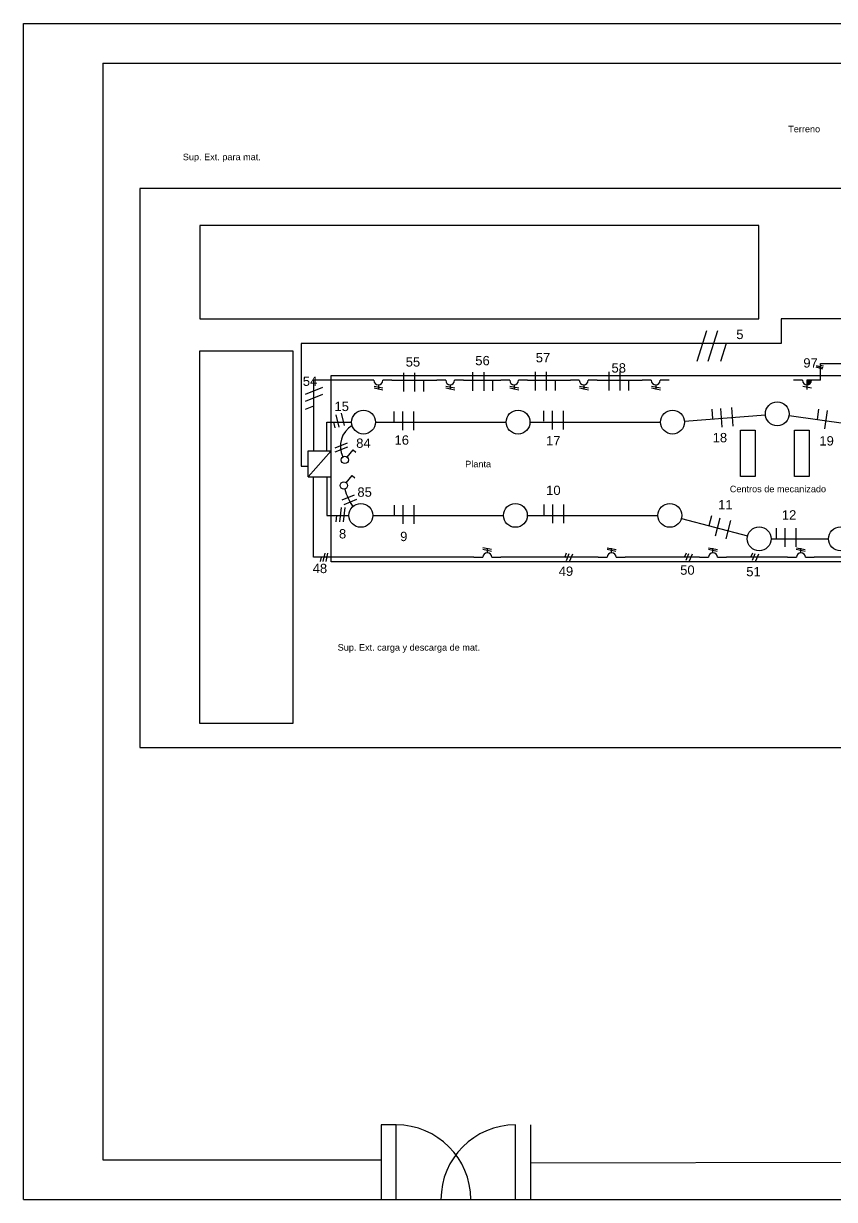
# Model space of a CAD drawing. Header units: metres. Extents: x 1827199 to 1827927, y 1261202 to 1261265.
# Drawn here: x 1827490.5 to 1827534, y 1261201.9 to 1261265 of the extents above; entities that cross this region are included whole.
import ezdxf

# ---------------------------------------------------------------- set-up
doc = ezdxf.new("R2010")
doc.units = ezdxf.units.M
for name, color, linetype, true_color in [('IUG 1', 212, 'Continuous', 0xbd00bd), ('Llaves', 7, 'Continuous', 0x594fb0), ('NOMBRES', 7, 'Continuous', 0xffffff), ('TS', 7, 'Continuous', 0x0a9e4f)]:
    doc.layers.add(name, color=color, linetype=linetype, true_color=true_color)
for name, color, linetype in [('IUG 2', 1, 'Continuous'), ('Ref', 7, 'Continuous'), ('TUG 1-2', 130, 'Continuous'), ('TUG 5', 90, 'Continuous'), ('TUG1', 50, 'Continuous')]:
    doc.layers.add(name, color=color, linetype=linetype)
doc.styles.get("Standard").update_dxf_attribs({"font": 'arial.ttf'})

msp = doc.modelspace()

# ---------------------------------------------------------------- hatches: boundary and pattern name
at = {"true_color": 0x000000}
h = msp.add_hatch(color=18, dxfattribs=at)
h.dxf.hatch_style = 1
h.paths.add_polyline_path([(1827532.775, 1261245.827), (1827532.535, 1261245.827), (1827532.535, 1261245.587, 0.414214)])

# ---------------------------------------------------------------- linework, layer by layer
for p, q in [((1827490.506, 1261201.862), (1827490.506, 1261264.974)), ((1827490.506, 1261264.974), (1827579.756, 1261264.974)), ((1827494.756, 1261262.849), (1827494.756, 1261203.987)), ((1827494.756, 1261262.849), (1827577.631, 1261262.849)), ((1827496.751, 1261256.128), (1827496.751, 1261226.128)), ((1827576.751, 1261256.128), (1827496.751, 1261256.128)), ((1827529.961, 1261254.132), (1827499.961, 1261254.132)), ((1827499.961, 1261254.132), (1827499.961, 1261249.132)), ((1827529.961, 1261249.132), (1827529.961, 1261254.132)), ((1827499.961, 1261249.132), (1827529.961, 1261249.132)), ((1827499.961, 1261247.415), (1827504.961, 1261247.415)), ((1827499.961, 1261227.415), (1827499.961, 1261247.415)), ((1827504.961, 1261247.415), (1827504.961, 1261227.415)), ((1827507.003, 1261246.077), (1827547.003, 1261246.077)), ((1827507.003, 1261236.077), (1827507.003, 1261246.077)), ((1827510.895, 1261246.233), (1827510.895, 1261245.23)), ((1827511.489, 1261246.233), (1827511.489, 1261245.23)), ((1827514.6, 1261246.271), (1827514.6, 1261245.267)), ((1827515.194, 1261246.271), (1827515.194, 1261245.267)), ((1827517.959, 1261246.276), (1827517.959, 1261245.272)), ((1827518.553, 1261246.276), (1827518.553, 1261245.272)), ((1827521.904, 1261246.278), (1827521.904, 1261245.274)), ((1827522.497, 1261246.278), (1827522.497, 1261245.274)), ((1827509.304, 1261245.827), (1827508.824, 1261245.827)), ((1827509.32, 1261245.516), (1827509.791, 1261245.416)), ((1827509.32, 1261245.416), (1827509.791, 1261245.316)), ((1827509.544, 1261245.587), (1827509.544, 1261245.331)), ((1827510.264, 1261245.827), (1827509.784, 1261245.827)), ((1827511.957, 1261245.784), (1827511.957, 1261245.23)), ((1827513.154, 1261245.827), (1827512.674, 1261245.827)), ((1827513.171, 1261245.516), (1827513.641, 1261245.416)), ((1827513.171, 1261245.416), (1827513.641, 1261245.316)), ((1827513.394, 1261245.587), (1827513.394, 1261245.331)), ((1827514.114, 1261245.827), (1827513.634, 1261245.827)), ((1827515.662, 1261245.821), (1827515.662, 1261245.267)), ((1827516.588, 1261245.827), (1827516.108, 1261245.827)), ((1827516.605, 1261245.516), (1827517.075, 1261245.416)), ((1827516.605, 1261245.416), (1827517.075, 1261245.316)), ((1827516.828, 1261245.587), (1827516.828, 1261245.331)), ((1827517.548, 1261245.827), (1827517.068, 1261245.827)), ((1827519.021, 1261245.826), (1827519.021, 1261245.272)), ((1827520.325, 1261245.827), (1827519.845, 1261245.827)), ((1827520.342, 1261245.516), (1827520.812, 1261245.416)), ((1827520.342, 1261245.416), (1827520.812, 1261245.316)), ((1827520.565, 1261245.587), (1827520.565, 1261245.331)), ((1827521.285, 1261245.827), (1827520.805, 1261245.827)), ((1827522.965, 1261245.828), (1827522.965, 1261245.274)), ((1827524.185, 1261245.827), (1827523.705, 1261245.827)), ((1827524.202, 1261245.516), (1827524.672, 1261245.416)), ((1827524.202, 1261245.416), (1827524.672, 1261245.316)), ((1827524.425, 1261245.587), (1827524.425, 1261245.331)), ((1827525.145, 1261245.827), (1827524.665, 1261245.827)), ((1827532.295, 1261245.827), (1827531.815, 1261245.827)), ((1827532.312, 1261245.516), (1827532.782, 1261245.416)), ((1827532.775, 1261245.827), (1827532.535, 1261245.827)), ((1827532.535, 1261245.827), (1827532.535, 1261245.587)), ((1827532.535, 1261245.587), (1827532.535, 1261245.331)), ((1827533.255, 1261245.827), (1827532.775, 1261245.827)), ((1827510.383, 1261243.603), (1827510.383, 1261244.157)), ((1827510.851, 1261243.153), (1827510.851, 1261244.157)), ((1827511.444, 1261243.153), (1827511.444, 1261244.157)), ((1827518.413, 1261243.627), (1827518.413, 1261244.181)), ((1827518.881, 1261243.177), (1827518.881, 1261244.181)), ((1827519.475, 1261243.177), (1827519.475, 1261244.181)), ((1827527.488, 1261243.755), (1827527.447, 1261244.281)), ((1827527.993, 1261243.318), (1827527.913, 1261244.318)), ((1827528.584, 1261243.365), (1827528.505, 1261244.365)), ((1827533.096, 1261243.726), (1827533.173, 1261244.275)), ((1827533.497, 1261243.216), (1827533.637, 1261244.209)), ((1827507.874, 1261242.461), (1827507.201, 1261242.188)), ((1827507.879, 1261242.244), (1827507.205, 1261241.971)), ((1827508.03, 1261241.901), (1827508.19, 1261242.095)), ((1827508.19, 1261242.095), (1827508.335, 1261241.961)), ((1827505.779, 1261240.65), (1827505.779, 1261242.034)), ((1827505.779, 1261242.034), (1827507.003, 1261242.034)), ((1827505.779, 1261240.65), (1827507.003, 1261242.034)), ((1827507.867, 1261241.704), (1827508.03, 1261241.901)), ((1827505.779, 1261240.65), (1827507.003, 1261240.65)), ((1827507.816, 1261240.331), (1827507.979, 1261240.529)), ((1827507.979, 1261240.529), (1827508.139, 1261240.722)), ((1827508.139, 1261240.722), (1827508.284, 1261240.588)), ((1827508.248, 1261239.667), (1827507.575, 1261239.394)), ((1827508.368, 1261239.422), (1827507.694, 1261239.148)), ((1827510.4, 1261238.577), (1827510.4, 1261239.131)), ((1827510.869, 1261238.127), (1827510.869, 1261239.131)), ((1827511.462, 1261238.127), (1827511.462, 1261239.131)), ((1827518.431, 1261238.577), (1827518.431, 1261239.154)), ((1827518.899, 1261238.151), (1827518.899, 1261239.154)), ((1827519.492, 1261238.151), (1827519.492, 1261239.154)), ((1827527.294, 1261238.027), (1827527.433, 1261238.564)), ((1827527.635, 1261237.475), (1827527.886, 1261238.446)), ((1827528.21, 1261237.326), (1827528.461, 1261238.298)), ((1827530.896, 1261237.335), (1827530.896, 1261237.889)), ((1827531.365, 1261236.886), (1827531.365, 1261237.889)), ((1827531.958, 1261236.886), (1827531.958, 1261237.889)), ((1827515.616, 1261236.737), (1827515.146, 1261236.837)), ((1827515.616, 1261236.637), (1827515.146, 1261236.737)), ((1827515.393, 1261236.567), (1827515.393, 1261236.823)), ((1827519.544, 1261236.325), (1827519.644, 1261236.569)), ((1827519.631, 1261236.163), (1827519.784, 1261236.536)), ((1827519.818, 1261236.143), (1827519.971, 1261236.516)), ((1827522.281, 1261236.637), (1827521.811, 1261236.737)), ((1827522.293, 1261236.721), (1827521.823, 1261236.821)), ((1827522.058, 1261236.567), (1827522.058, 1261236.823)), ((1827525.965, 1261236.328), (1827526.066, 1261236.572)), ((1827526.052, 1261236.166), (1827526.206, 1261236.539)), ((1827526.239, 1261236.146), (1827526.393, 1261236.519)), ((1827527.717, 1261236.637), (1827527.247, 1261236.737)), ((1827527.729, 1261236.721), (1827527.259, 1261236.821)), ((1827527.494, 1261236.567), (1827527.494, 1261236.823)), ((1827529.526, 1261236.329), (1827529.626, 1261236.572)), ((1827529.613, 1261236.166), (1827529.766, 1261236.539)), ((1827529.8, 1261236.146), (1827529.953, 1261236.519)), ((1827532.434, 1261236.637), (1827531.964, 1261236.737)), ((1827532.446, 1261236.721), (1827531.976, 1261236.821)), ((1827532.211, 1261236.567), (1827532.211, 1261236.823)), ((1827537.003, 1261236.077), (1827507.003, 1261236.077)), ((1827514.673, 1261236.327), (1827515.153, 1261236.327)), ((1827515.633, 1261236.327), (1827516.113, 1261236.327)), ((1827521.338, 1261236.327), (1827521.818, 1261236.327)), ((1827522.298, 1261236.327), (1827522.778, 1261236.327)), ((1827526.774, 1261236.327), (1827527.254, 1261236.327)), ((1827527.734, 1261236.327), (1827528.214, 1261236.327)), ((1827531.491, 1261236.327), (1827531.971, 1261236.327)), ((1827532.451, 1261236.327), (1827532.931, 1261236.327)), ((1827504.961, 1261227.415), (1827499.961, 1261227.415)), ((1827496.751, 1261226.128), (1827576.751, 1261226.128)), ((1827517.702, 1261203.825), (1827577.631, 1261203.987)), ((1827490.506, 1261201.862), (1827579.756, 1261201.862))]:
    msp.add_line(p, q)
for points in [[(1827529.763, 1261243.156), (1827529.763, 1261240.656), (1827528.963, 1261240.656), (1827528.963, 1261243.156)], [(1827532.662, 1261243.156), (1827532.662, 1261240.656), (1827531.862, 1261240.656), (1827531.862, 1261243.156)]]:
    msp.add_lwpolyline(points, close=True)
for centre, radius in [((1827530.945, 1261244.029), 0.64), ((1827508.749, 1261243.583), 0.64), ((1827517.038, 1261243.583), 0.64), ((1827525.326, 1261243.583), 0.64), ((1827507.743, 1261241.553), 0.196), ((1827507.692, 1261240.18), 0.196), ((1827508.605, 1261238.577), 0.64), ((1827516.894, 1261238.577), 0.64), ((1827525.183, 1261238.577), 0.64), ((1827529.975, 1261237.32), 0.64), ((1827534.333, 1261237.32), 0.64)]:
    msp.add_circle(centre, radius)
for centre, start, end in [((1827509.544, 1261245.827), 180, 0), ((1827513.394, 1261245.827), 180, 0), ((1827516.828, 1261245.827), 180, 0), ((1827520.565, 1261245.827), 180, 0), ((1827524.425, 1261245.827), 180, 0), ((1827532.535, 1261245.827), 180, 0), ((1827515.393, 1261236.327), 0, 180), ((1827522.058, 1261236.327), 0, 180), ((1827527.494, 1261236.327), 0, 180), ((1827532.211, 1261236.327), 0, 180)]:
    msp.add_arc(centre, 0.24, start, end)
at = {"layer": 'IUG 1'}
for p, q in [((1827506.773, 1261242.034), (1827506.773, 1261243.583)), ((1827506.773, 1261243.583), (1827508.109, 1261243.583)), ((1827509.389, 1261243.583), (1827516.398, 1261243.583)), ((1827517.678, 1261243.583), (1827524.686, 1261243.583)), ((1827525.964, 1261243.634), (1827530.307, 1261243.978)), ((1827531.579, 1261243.94), (1827534.751, 1261243.493))]:
    msp.add_line(p, q, dxfattribs=at)
at = {"layer": 'IUG 2'}
for p, q in [((1827506.773, 1261240.65), (1827506.773, 1261238.577)), ((1827506.773, 1261238.577), (1827507.965, 1261238.577)), ((1827509.245, 1261238.577), (1827516.254, 1261238.577)), ((1827517.534, 1261238.577), (1827524.543, 1261238.577)), ((1827525.802, 1261238.414), (1827529.356, 1261237.483)), ((1827530.615, 1261237.32), (1827533.693, 1261237.32))]:
    msp.add_line(p, q, dxfattribs=at)
at = {"layer": 'Llaves'}
for centre, radius, start, end in [((1827508.795, 1261242.295), 1.289, 120.813, 206.46689), ((1827510.573, 1261240.76), 2.939, 195.19963, 215.47513)]:
    msp.add_arc(centre, radius, start, end, dxfattribs=at)
at = {"layer": 'NOMBRES'}
for p, q in [((1827494.756, 1261203.987), (1827509.702, 1261203.987)), ((1827509.702, 1261203.987), (1827509.702, 1261201.862))]:
    msp.add_line(p, q, dxfattribs=at)
at = {"layer": 'Ref'}
for p, q in [((1827527.142, 1261248.479), (1827526.62, 1261246.841)), ((1827527.736, 1261248.479), (1827527.214, 1261246.841)), ((1827528.207, 1261247.794), (1827527.903, 1261246.841)), ((1827533.384, 1261246.43), (1827533.04, 1261246.532)), ((1827533.401, 1261246.504), (1827533.057, 1261246.606)), ((1827533.418, 1261246.578), (1827533.255, 1261246.627)), ((1827506.549, 1261245.443), (1827505.616, 1261245.058)), ((1827506.549, 1261245.073), (1827505.616, 1261244.688)), ((1827506.057, 1261244.441), (1827505.616, 1261244.259)), ((1827507.731, 1261243.407), (1827507.563, 1261244.058)), ((1827507.227, 1261243.284), (1827507.154, 1261243.583)), ((1827507.434, 1261243.316), (1827507.28, 1261243.98)), ((1827507.554, 1261238.995), (1827507.467, 1261238.231)), ((1827507.74, 1261238.995), (1827507.653, 1261238.231)), ((1827507.301, 1261238.577), (1827507.261, 1261238.231)), ((1827506.664, 1261236.544), (1827506.572, 1261236.109)), ((1827506.82, 1261236.544), (1827506.728, 1261236.109)), ((1827506.475, 1261236.327), (1827506.429, 1261236.109)), ((1827510.502, 1261205.862), (1827509.702, 1261205.862)), ((1827509.702, 1261205.862), (1827509.702, 1261201.862)), ((1827510.502, 1261201.862), (1827510.502, 1261205.862)), ((1827516.902, 1261201.862), (1827516.902, 1261205.862)), ((1827517.702, 1261205.862), (1827517.702, 1261201.862))]:
    msp.add_line(p, q, dxfattribs=at)
for centre, start, end in [((1827510.502, 1261201.862), 0, 90), ((1827516.902, 1261201.862), 90, 180)]:
    msp.add_arc(centre, 4, start, end, dxfattribs=at)
at = {"layer": 'TS'}
for p, q in [((1827556.902, 1261249.128), (1827531.151, 1261249.128)), ((1827531.151, 1261249.128), (1827531.151, 1261247.794)), ((1827531.151, 1261247.794), (1827505.403, 1261247.794)), ((1827505.403, 1261247.794), (1827505.403, 1261241.212)), ((1827505.403, 1261241.212), (1827505.779, 1261241.212))]:
    msp.add_line(p, q, dxfattribs=at)
at = {"layer": 'TUG 1-2'}
for p, q in [((1827508.824, 1261245.827), (1827506.057, 1261245.827)), ((1827506.057, 1261245.827), (1827506.057, 1261242.034)), ((1827510.264, 1261245.827), (1827512.674, 1261245.827)), ((1827514.114, 1261245.827), (1827516.108, 1261245.827)), ((1827517.548, 1261245.827), (1827519.845, 1261245.827)), ((1827521.285, 1261245.827), (1827523.705, 1261245.827))]:
    msp.add_line(p, q, dxfattribs=at)
at = {"layer": 'TUG 5'}
for p, q in [((1827533.255, 1261245.827), (1827533.255, 1261246.733)), ((1827533.255, 1261246.733), (1827535.107, 1261246.733))]:
    msp.add_line(p, q, dxfattribs=at)
at = {"layer": 'TUG1'}
for p, q in [((1827506.057, 1261236.327), (1827506.057, 1261240.65)), ((1827514.673, 1261236.327), (1827506.057, 1261236.327)), ((1827521.338, 1261236.327), (1827516.113, 1261236.327)), ((1827526.774, 1261236.327), (1827522.778, 1261236.327)), ((1827531.491, 1261236.327), (1827528.214, 1261236.327)), ((1827540.039, 1261236.342), (1827532.931, 1261236.327))]:
    msp.add_line(p, q, dxfattribs=at)

# ---------------------------------------------------------------- texts
at = {"attachment_point": 1}
for s, width, gutter_width, insert, char_height in [('Terreno', 251.58333, 50, (1827531.532, 1261259.486), 0.35), ('Sup. Ext. para mat.', 13.62984, 6.25, (1827499.052, 1261257.989), 0.35), ('5', 0.5, 2.5, (1827528.744, 1261248.538), 0.5), ('57', 0.5, 2.5, (1827517.986, 1261247.29), 0.5), ('55', 0.5, 2.5, (1827511.01, 1261247.064), 0.5), ('56', 0.5, 2.5, (1827514.743, 1261247.134), 0.5), ('58', 0.5, 2.5, (1827522.051, 1261246.742), 0.5), ('97', 0.5, 2.5, (1827532.341, 1261247.01), 0.5), ('54', 0.5, 2.5, (1827505.489, 1261246.027), 0.5), ('15', 0.5, 2.5, (1827507.189, 1261244.675), 0.5), ('16', 0.5, 2.5, (1827510.411, 1261242.87), 0.5), ('17', 0.5, 2.5, (1827518.537, 1261242.835), 0.5), ('18', 0.5, 2.5, (1827527.478, 1261243), 0.5), ('19', 0.5, 2.5, (1827533.202, 1261242.827), 0.5), ('84', 0.5, 2.5, (1827508.353, 1261242.702), 0.5), ('\\pxr16.15833;Planta ', 103.82148, 20.634, (1827514.203, 1261241.506), 0.35), ('85', 0.5, 2.5, (1827508.418, 1261240.077), 0.5), ('10', 0.5, 2.5, (1827518.544, 1261240.173), 0.5), ('Centros de mecanizado', 11.24327, 6.562, (1827528.398, 1261240.168), 0.35), ('11', 0.5, 2.5, (1827527.773, 1261239.398), 0.5), ('12', 0.5, 2.5, (1827531.191, 1261238.853), 0.5), ('8', 0.5, 2.5, (1827507.43, 1261237.839), 0.5), ('9', 0.5, 2.5, (1827510.712, 1261237.696), 0.5), ('48', 0.5, 2.5, (1827506.018, 1261235.979), 0.5), ('49', 0.5, 2.5, (1827519.217, 1261235.829), 0.5), ('50', 0.5, 2.5, (1827525.735, 1261235.891), 0.5), ('51', 0.5, 2.5, (1827529.282, 1261235.81), 0.5), ('Sup. Ext. carga y descarga de mat.', 13.62984, 6.25, (1827507.361, 1261231.666), 0.35)]:
    msp.add_mtext_dynamic_manual_height_columns(s, width=width, gutter_width=gutter_width, heights=[0], dxfattribs=dict(at, insert=insert, char_height=char_height))

doc.saveas('drawing.dxf')
